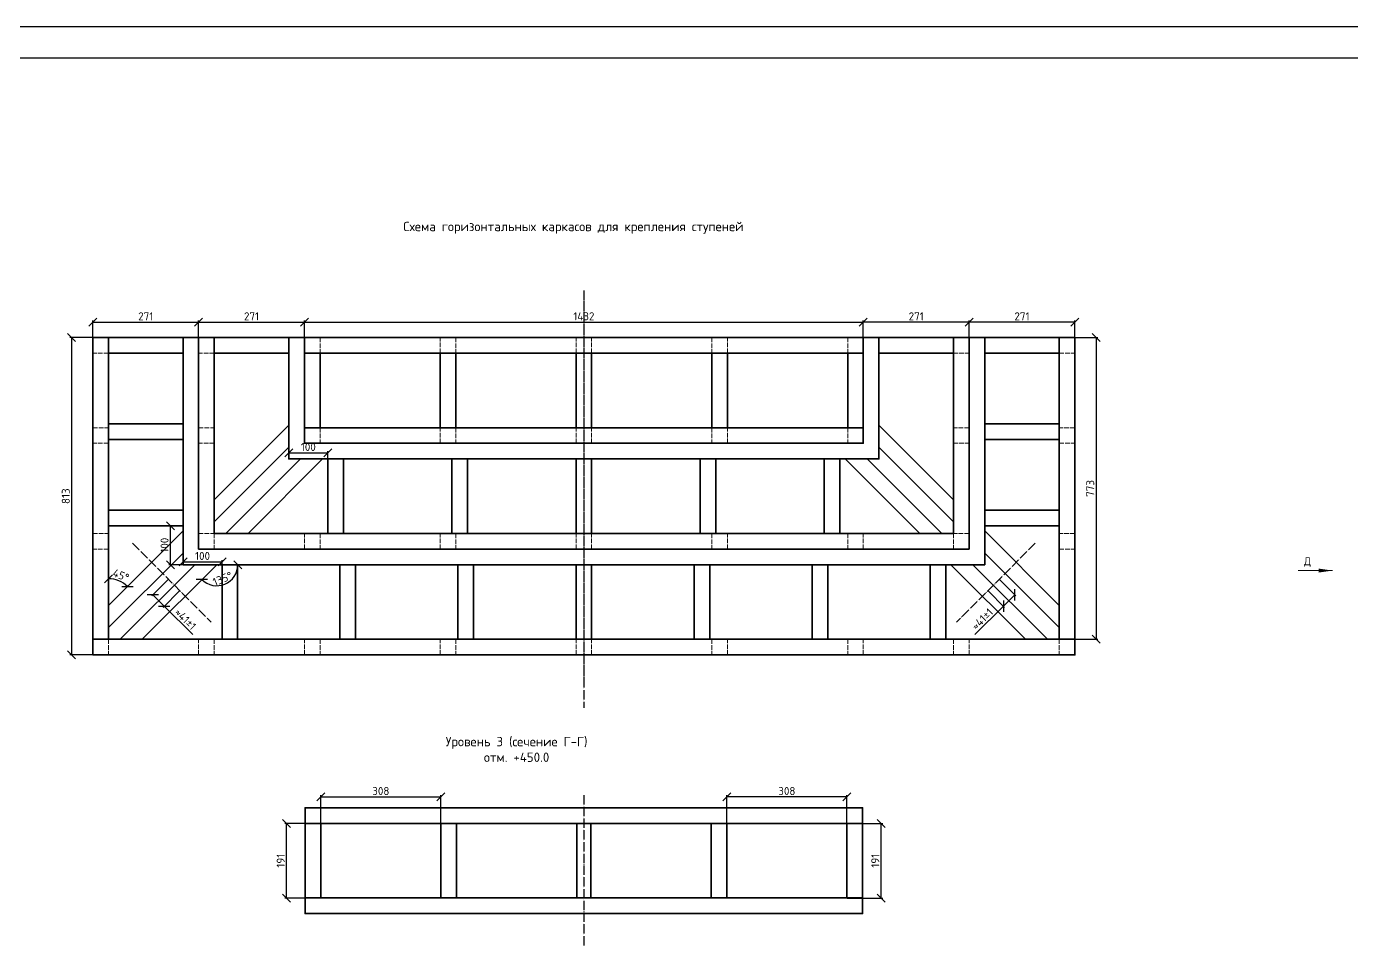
# Model space of a CAD drawing. Header units: millimetres. Extents: x 63961 to 279437, y 165795 to 374915.
# Drawn here: x 162706 to 166101, y 186260 to 188613 of the extents above; entities that cross this region are included whole.
import ezdxf

# ---------------------------------------------------------------- set-up
doc = ezdxf.new("R2010")
doc.units = ezdxf.units.MM
doc.linetypes.add('ACAD_ISO02W100', pattern=[15, 12, -3])
doc.linetypes.add('ACAD_ISO04W100', pattern=[30, 24, -3, 0, -3])
doc.layers.add('Оси', color=120, linetype='ACAD_ISO04W100')
doc.layers.add('Рамка', color=7, linetype='Continuous')
for name, color, linetype, lineweight in [('Профиль 40x40', 220, 'Continuous', 35), ('Размеры', 150, 'Continuous', 0), ('Стойки 40x40', 7, 'Continuous', 35)]:
    doc.layers.add(name, color=color, linetype=linetype, lineweight=lineweight)
doc.styles.get("Standard").update_dxf_attribs({"font": 'isocpeur.ttf'})
doc.dimstyles.new('Копия Аннотативный', dxfattribs={"dimscale": 0, "dimtxt": 20.5, "dimasz": 20.5, "dimexe": 4.25, "dimexo": 0.625, "dimgap": 4.625, "dimtad": 1, "dimtxsty": 'Standard', "dimblk": 'OBLIQUE', "dimcen": 20.5, "dimclrd": 256, "dimclrt": 256, "dimadec": 0, "dimazin": 0, "dimtfac": 1, "dimtmove": 0, "dimatfit": 3, "dimfxl": 1, "dimtfillclr": 4, "dimarcsym": 0})

# ---------------------------------------------------------------- blocks, each defined once
blk = doc.blocks.new('_Oblique')
at = {"color": 0, "linetype": 'ByBlock', "lineweight": -2}
blk.add_line((-0.5, -0.5), (0.5, 0.5), dxfattribs=at)
blk = doc.blocks.new('*D1437')
at = {"layer": 'Defpoints', "color": 0, "transparency": 16777216}
for p in [(163767.9, 186640.1), (163459.9, 186572.2), (163767.9, 186572.2)]:
    blk.add_point(p, dxfattribs=at)
at = {"layer": 'Размеры', "color": 0, "lineweight": -2, "transparency": 16777216}
for p, q in [((163459.9, 186572.8), (163459.9, 186644.3)), ((163767.9, 186572.8), (163767.9, 186644.3))]:
    blk.add_line(p, q, dxfattribs=at)
at = {"layer": 'Размеры', "lineweight": -2, "transparency": 16777216}
blk.add_line((163459.9, 186640.1), (163767.9, 186640.1), dxfattribs=at)
at = {"layer": 'Размеры', "lineweight": -2, "transparency": 16777216, "xscale": 20.5, "yscale": 20.5, "zscale": 20.5, "rotation": 180}
blk.add_blockref('_Oblique', (163459.9, 186640.1), dxfattribs=at)
at = {"layer": 'Размеры', "lineweight": -2, "transparency": 16777216, "xscale": 20.5, "yscale": 20.5, "zscale": 20.5}
blk.add_blockref('_Oblique', (163767.9, 186640.1), dxfattribs=at)
at = {"layer": 'Размеры', "transparency": 16777216, "insert": (163613.9, 186655.2), "char_height": 20.5, "attachment_point": 5}
blk.add_mtext('308', dxfattribs=at)
blk = doc.blocks.new('*D1438')
at = {"layer": 'Defpoints', "color": 0, "transparency": 16777216}
for p in [(163372.4, 186572.2), (163459.9, 186572.2), (163459.9, 186381.2)]:
    blk.add_point(p, dxfattribs=at)
at = {"layer": 'Размеры', "color": 0, "lineweight": -2, "transparency": 16777216}
for p, q in [((163459.3, 186572.2), (163368.1, 186572.2)), ((163459.3, 186381.2), (163368.1, 186381.2))]:
    blk.add_line(p, q, dxfattribs=at)
at = {"layer": 'Размеры', "lineweight": -2, "transparency": 16777216}
blk.add_line((163372.4, 186381.2), (163372.4, 186572.2), dxfattribs=at)
at = {"layer": 'Размеры', "lineweight": -2, "transparency": 16777216, "xscale": 20.5, "yscale": 20.5, "zscale": 20.5}
for p, rotation in [((163372.4, 186572.2), 90), ((163372.4, 186381.2), 270)]:
    blk.add_blockref('_Oblique', p, dxfattribs=dict(at, rotation=rotation))
at = {"layer": 'Размеры', "transparency": 16777216, "insert": (163357.3, 186476.7), "char_height": 20.5, "attachment_point": 5, "rotation": 90}
blk.add_mtext('191', dxfattribs=at)
blk = doc.blocks.new('*D1439')
at = {"layer": 'Defpoints', "color": 0, "transparency": 16777216}
for p in [(164500.2, 186640.1), (164500.2, 186572.2), (164808.2, 186572.2)]:
    blk.add_point(p, dxfattribs=at)
at = {"layer": 'Размеры', "color": 0, "lineweight": -2, "transparency": 16777216}
for p, q in [((164500.2, 186572.8), (164500.2, 186644.3)), ((164808.2, 186572.8), (164808.2, 186644.3))]:
    blk.add_line(p, q, dxfattribs=at)
at = {"layer": 'Размеры', "lineweight": -2, "transparency": 16777216}
blk.add_line((164808.2, 186640.1), (164500.2, 186640.1), dxfattribs=at)
at = {"layer": 'Размеры', "lineweight": -2, "transparency": 16777216, "xscale": 20.5, "yscale": 20.5, "zscale": 20.5, "rotation": 180}
blk.add_blockref('_Oblique', (164500.2, 186640.1), dxfattribs=at)
at = {"layer": 'Размеры', "lineweight": -2, "transparency": 16777216, "xscale": 20.5, "yscale": 20.5, "zscale": 20.5}
blk.add_blockref('_Oblique', (164808.2, 186640.1), dxfattribs=at)
at = {"layer": 'Размеры', "transparency": 16777216, "insert": (164654.2, 186655.2), "char_height": 20.5, "attachment_point": 5}
blk.add_mtext('308', dxfattribs=at)
blk = doc.blocks.new('*D1440')
at = {"layer": 'Defpoints', "color": 0, "transparency": 16777216}
for p in [(164808.2, 186572.2), (164895.8, 186572.2), (164808.2, 186381.2)]:
    blk.add_point(p, dxfattribs=at)
at = {"layer": 'Размеры', "color": 0, "lineweight": -2, "transparency": 16777216}
for p, q in [((164808.8, 186572.2), (164900, 186572.2)), ((164808.8, 186381.2), (164900, 186381.2))]:
    blk.add_line(p, q, dxfattribs=at)
at = {"layer": 'Размеры', "lineweight": -2, "transparency": 16777216}
blk.add_line((164895.8, 186381.2), (164895.8, 186572.2), dxfattribs=at)
at = {"layer": 'Размеры', "lineweight": -2, "transparency": 16777216, "xscale": 20.5, "yscale": 20.5, "zscale": 20.5}
for p, rotation in [((164895.8, 186572.2), 90), ((164895.8, 186381.2), 270)]:
    blk.add_blockref('_Oblique', p, dxfattribs=dict(at, rotation=rotation))
at = {"layer": 'Размеры', "transparency": 16777216, "insert": (164880.7, 186476.7), "char_height": 20.5, "attachment_point": 5, "rotation": 90}
blk.add_mtext('191', dxfattribs=at)
blk = doc.blocks.new('*D1501')
at = {"layer": 'Defpoints', "color": 0, "transparency": 16777216}
for p in [(163069.7, 187197.6), (163098.9, 187168.4), (163059.1, 187128.7)]:
    blk.add_point(p, dxfattribs=at)
at = {"layer": 'Размеры', "color": 0, "lineweight": -2, "transparency": 16777216}
for p, q in [((163069.3, 187197.1), (163027, 187154.8)), ((163098.4, 187168), (163056.1, 187125.6))]:
    blk.add_line(p, q, dxfattribs=at)
at = {"layer": 'Размеры', "lineweight": -2, "transparency": 16777216}
for p, q in [((163030, 187157.8), (163059.1, 187128.7)), ((163059.1, 187128.7), (163131.9, 187055.8))]:
    blk.add_line(p, q, dxfattribs=at)
at = {"layer": 'Размеры', "lineweight": -2, "transparency": 16777216, "xscale": 20.5, "yscale": 20.5, "zscale": 20.5}
for p, rotation in [((163030, 187157.8), 135), ((163059.1, 187128.7), 315)]:
    blk.add_blockref('_Oblique', p, dxfattribs=dict(at, rotation=rotation))
at = {"layer": 'Размеры', "transparency": 16777216, "insert": (163113.3, 187095.5), "char_height": 20.5, "attachment_point": 5, "rotation": 315}
blk.add_mtext('≈41%%P1', dxfattribs=at)
blk = doc.blocks.new('*D1511')
at = {"layer": 'Defpoints', "color": 0, "transparency": 16777216}
for p in [(163147.1, 187856.2), (162876.1, 187816.9), (163147.1, 187816.9)]:
    blk.add_point(p, dxfattribs=at)
at = {"layer": 'Размеры', "color": 0, "lineweight": -2, "transparency": 16777216}
for p, q in [((162876.1, 187817.5), (162876.1, 187860.5)), ((163147.1, 187817.5), (163147.1, 187860.5))]:
    blk.add_line(p, q, dxfattribs=at)
at = {"layer": 'Размеры', "lineweight": -2, "transparency": 16777216}
blk.add_line((162876.1, 187856.2), (163147.1, 187856.2), dxfattribs=at)
at = {"layer": 'Размеры', "lineweight": -2, "transparency": 16777216, "xscale": 20.5, "yscale": 20.5, "zscale": 20.5, "rotation": 180}
blk.add_blockref('_Oblique', (162876.1, 187856.2), dxfattribs=at)
at = {"layer": 'Размеры', "lineweight": -2, "transparency": 16777216, "xscale": 20.5, "yscale": 20.5, "zscale": 20.5}
blk.add_blockref('_Oblique', (163147.1, 187856.2), dxfattribs=at)
at = {"layer": 'Размеры', "transparency": 16777216, "insert": (163011.6, 187871.1), "char_height": 20.5, "attachment_point": 5}
blk.add_mtext('271', dxfattribs=at)
blk = doc.blocks.new('*D1512')
at = {"layer": 'Defpoints', "color": 0, "transparency": 16777216}
for p in [(163418.1, 187856.2), (163147.1, 187816.9), (163418.1, 187816.9)]:
    blk.add_point(p, dxfattribs=at)
at = {"layer": 'Размеры', "color": 0, "lineweight": -2, "transparency": 16777216}
for p, q in [((163147.1, 187817.5), (163147.1, 187860.5)), ((163418.1, 187817.5), (163418.1, 187860.5))]:
    blk.add_line(p, q, dxfattribs=at)
at = {"layer": 'Размеры', "lineweight": -2, "transparency": 16777216}
blk.add_line((163147.1, 187856.2), (163418.1, 187856.2), dxfattribs=at)
at = {"layer": 'Размеры', "lineweight": -2, "transparency": 16777216, "xscale": 20.5, "yscale": 20.5, "zscale": 20.5, "rotation": 180}
blk.add_blockref('_Oblique', (163147.1, 187856.2), dxfattribs=at)
at = {"layer": 'Размеры', "lineweight": -2, "transparency": 16777216, "xscale": 20.5, "yscale": 20.5, "zscale": 20.5}
blk.add_blockref('_Oblique', (163418.1, 187856.2), dxfattribs=at)
at = {"layer": 'Размеры', "transparency": 16777216, "insert": (163282.6, 187871.1), "char_height": 20.5, "attachment_point": 5}
blk.add_mtext('271', dxfattribs=at)
blk = doc.blocks.new('*D1513')
at = {"layer": 'Defpoints', "color": 0, "transparency": 16777216}
for p in [(162876.1, 187816.9), (162821.5, 187003.9), (162876.1, 187003.9)]:
    blk.add_point(p, dxfattribs=at)
at = {"layer": 'Размеры', "color": 0, "lineweight": -2, "transparency": 16777216}
for p, q in [((162875.4, 187816.9), (162817.3, 187816.9)), ((162875.4, 187003.9), (162817.3, 187003.9))]:
    blk.add_line(p, q, dxfattribs=at)
at = {"layer": 'Размеры', "lineweight": -2, "transparency": 16777216}
blk.add_line((162821.5, 187816.9), (162821.5, 187003.9), dxfattribs=at)
at = {"layer": 'Размеры', "lineweight": -2, "transparency": 16777216, "xscale": 20.5, "yscale": 20.5, "zscale": 20.5}
for p, rotation in [((162821.5, 187816.9), 90), ((162821.5, 187003.9), 270)]:
    blk.add_blockref('_Oblique', p, dxfattribs=dict(at, rotation=rotation))
at = {"layer": 'Размеры', "transparency": 16777216, "insert": (162806.7, 187410.4), "char_height": 20.5, "attachment_point": 5, "rotation": 90}
blk.add_mtext('813', dxfattribs=at)
blk = doc.blocks.new('*D1514')
at = {"layer": 'Defpoints', "color": 0, "transparency": 16777216}
for p in [(165198.4, 187197.6), (165169.3, 187168.4), (165209, 187128.7)]:
    blk.add_point(p, dxfattribs=at)
at = {"layer": 'Размеры', "color": 0, "lineweight": -2, "transparency": 16777216}
for p, q in [((165198.9, 187197.1), (165241.2, 187154.8)), ((165169.7, 187168), (165212, 187125.6))]:
    blk.add_line(p, q, dxfattribs=at)
at = {"layer": 'Размеры', "lineweight": -2, "transparency": 16777216}
for p, q in [((165238.2, 187157.8), (165209, 187128.7)), ((165209, 187128.7), (165136.2, 187055.8))]:
    blk.add_line(p, q, dxfattribs=at)
at = {"layer": 'Размеры', "lineweight": -2, "transparency": 16777216, "xscale": 20.5, "yscale": 20.5, "zscale": 20.5}
for p, rotation in [((165238.2, 187157.8), 44.99999999997139), ((165209, 187128.7), 224.9999999999714)]:
    blk.add_blockref('_Oblique', p, dxfattribs=dict(at, rotation=rotation))
at = {"layer": 'Размеры', "transparency": 16777216, "insert": (165154.8, 187095.5), "char_height": 20.5, "attachment_point": 5, "rotation": 45}
blk.add_mtext('≈41%%P1', dxfattribs=at)
blk = doc.blocks.new('*D1502')
at = {"layer": 'Defpoints', "color": 0, "transparency": 16777216}
for p in [(165121.1, 187856.2), (165121.1, 187816.9), (165392.1, 187816.9)]:
    blk.add_point(p, dxfattribs=at)
at = {"layer": 'Размеры', "color": 0, "lineweight": -2, "transparency": 16777216}
for p, q in [((165121.1, 187817.5), (165121.1, 187860.5)), ((165392.1, 187817.5), (165392.1, 187860.5))]:
    blk.add_line(p, q, dxfattribs=at)
at = {"layer": 'Размеры', "lineweight": -2, "transparency": 16777216}
blk.add_line((165392.1, 187856.2), (165121.1, 187856.2), dxfattribs=at)
at = {"layer": 'Размеры', "lineweight": -2, "transparency": 16777216, "xscale": 20.5, "yscale": 20.5, "zscale": 20.5, "rotation": 180}
blk.add_blockref('_Oblique', (165121.1, 187856.2), dxfattribs=at)
at = {"layer": 'Размеры', "lineweight": -2, "transparency": 16777216, "xscale": 20.5, "yscale": 20.5, "zscale": 20.5}
blk.add_blockref('_Oblique', (165392.1, 187856.2), dxfattribs=at)
at = {"layer": 'Размеры', "transparency": 16777216, "insert": (165256.6, 187871.1), "char_height": 20.5, "attachment_point": 5}
blk.add_mtext('271', dxfattribs=at)
blk = doc.blocks.new('*D1503')
at = {"layer": 'Defpoints', "color": 0, "transparency": 16777216}
for p in [(164850.1, 187856.2), (164850.1, 187816.9), (165121.1, 187816.9)]:
    blk.add_point(p, dxfattribs=at)
at = {"layer": 'Размеры', "color": 0, "lineweight": -2, "transparency": 16777216}
for p, q in [((164850.1, 187817.5), (164850.1, 187860.5)), ((165121.1, 187817.5), (165121.1, 187860.5))]:
    blk.add_line(p, q, dxfattribs=at)
at = {"layer": 'Размеры', "lineweight": -2, "transparency": 16777216}
blk.add_line((165121.1, 187856.2), (164850.1, 187856.2), dxfattribs=at)
at = {"layer": 'Размеры', "lineweight": -2, "transparency": 16777216, "xscale": 20.5, "yscale": 20.5, "zscale": 20.5, "rotation": 180}
blk.add_blockref('_Oblique', (164850.1, 187856.2), dxfattribs=at)
at = {"layer": 'Размеры', "lineweight": -2, "transparency": 16777216, "xscale": 20.5, "yscale": 20.5, "zscale": 20.5}
blk.add_blockref('_Oblique', (165121.1, 187856.2), dxfattribs=at)
at = {"layer": 'Размеры', "transparency": 16777216, "insert": (164985.6, 187871.1), "char_height": 20.5, "attachment_point": 5}
blk.add_mtext('271', dxfattribs=at)
blk = doc.blocks.new('*D1504')
at = {"layer": 'Defpoints', "color": 0, "transparency": 16777216}
for p in [(165392.1, 187816.9), (164134.1, 187043.9), (165446.6, 187043.9)]:
    blk.add_point(p, dxfattribs=at)
at = {"layer": 'Размеры', "color": 0, "lineweight": -2, "transparency": 16777216}
for p, q in [((165392.7, 187816.9), (165450.9, 187816.9)), ((164134.7, 187043.9), (165450.9, 187043.9))]:
    blk.add_line(p, q, dxfattribs=at)
at = {"layer": 'Размеры', "lineweight": -2, "transparency": 16777216}
blk.add_line((165446.6, 187816.9), (165446.6, 187043.9), dxfattribs=at)
at = {"layer": 'Размеры', "lineweight": -2, "transparency": 16777216, "xscale": 20.5, "yscale": 20.5, "zscale": 20.5}
for p, rotation in [((165446.6, 187816.9), 90), ((165446.6, 187043.9), 270)]:
    blk.add_blockref('_Oblique', p, dxfattribs=dict(at, rotation=rotation))
at = {"layer": 'Размеры', "transparency": 16777216, "insert": (165431.5, 187430.4), "char_height": 20.5, "attachment_point": 5, "rotation": 90}
blk.add_mtext('773', dxfattribs=at)
blk = doc.blocks.new('*D1505')
at = {"layer": 'Defpoints', "color": 0, "transparency": 16777216}
for p in [(164850.1, 187856.2), (163418.1, 187816.9), (164850.1, 187816.9)]:
    blk.add_point(p, dxfattribs=at)
at = {"layer": 'Размеры', "color": 0, "lineweight": -2, "transparency": 16777216}
for p, q in [((163418.1, 187817.5), (163418.1, 187860.5)), ((164850.1, 187817.5), (164850.1, 187860.5))]:
    blk.add_line(p, q, dxfattribs=at)
at = {"layer": 'Размеры', "lineweight": -2, "transparency": 16777216}
blk.add_line((163418.1, 187856.2), (164850.1, 187856.2), dxfattribs=at)
at = {"layer": 'Размеры', "lineweight": -2, "transparency": 16777216, "xscale": 20.5, "yscale": 20.5, "zscale": 20.5, "rotation": 180}
blk.add_blockref('_Oblique', (163418.1, 187856.2), dxfattribs=at)
at = {"layer": 'Размеры', "lineweight": -2, "transparency": 16777216, "xscale": 20.5, "yscale": 20.5, "zscale": 20.5}
blk.add_blockref('_Oblique', (164850.1, 187856.2), dxfattribs=at)
at = {"layer": 'Размеры', "transparency": 16777216, "insert": (164134.1, 187871.3), "char_height": 20.5, "attachment_point": 5}
blk.add_mtext('1432', dxfattribs=at)
blk = doc.blocks.new('*D1506')
at = {"layer": 'Defpoints', "color": 0, "transparency": 16777216}
for p in [(163107.1, 187234.9), (163207.1, 187242.3), (163207.1, 187234.9)]:
    blk.add_point(p, dxfattribs=at)
at = {"layer": 'Размеры', "color": 0, "lineweight": -2, "transparency": 16777216}
for p, q in [((163107.1, 187235.5), (163107.1, 187246.5)), ((163207.1, 187235.5), (163207.1, 187246.5))]:
    blk.add_line(p, q, dxfattribs=at)
at = {"layer": 'Размеры', "lineweight": -2, "transparency": 16777216}
blk.add_line((163107.1, 187242.3), (163207.1, 187242.3), dxfattribs=at)
at = {"layer": 'Размеры', "lineweight": -2, "transparency": 16777216, "xscale": 20.5, "yscale": 20.5, "zscale": 20.5, "rotation": 180}
blk.add_blockref('_Oblique', (163107.1, 187242.3), dxfattribs=at)
at = {"layer": 'Размеры', "lineweight": -2, "transparency": 16777216, "xscale": 20.5, "yscale": 20.5, "zscale": 20.5}
blk.add_blockref('_Oblique', (163207.1, 187242.3), dxfattribs=at)
at = {"layer": 'Размеры', "transparency": 16777216, "insert": (163157.1, 187257.4), "char_height": 20.5, "attachment_point": 5}
blk.add_mtext('100', dxfattribs=at)
blk = doc.blocks.new('*D1507')
at = {"layer": 'Defpoints', "color": 0, "transparency": 16777216}
for p in [(163074.7, 187334.9), (163107.1, 187334.9), (163107.1, 187234.9)]:
    blk.add_point(p, dxfattribs=at)
at = {"layer": 'Размеры', "color": 0, "lineweight": -2, "transparency": 16777216}
for p, q in [((163106.4, 187334.9), (163070.5, 187334.9)), ((163106.4, 187234.9), (163070.5, 187234.9))]:
    blk.add_line(p, q, dxfattribs=at)
at = {"layer": 'Размеры', "lineweight": -2, "transparency": 16777216}
blk.add_line((163074.7, 187234.9), (163074.7, 187334.9), dxfattribs=at)
at = {"layer": 'Размеры', "lineweight": -2, "transparency": 16777216, "xscale": 20.5, "yscale": 20.5, "zscale": 20.5}
for p, rotation in [((163074.7, 187334.9), 90), ((163074.7, 187234.9), 270)]:
    blk.add_blockref('_Oblique', p, dxfattribs=dict(at, rotation=rotation))
at = {"layer": 'Размеры', "transparency": 16777216, "insert": (163059.7, 187284.9), "char_height": 20.5, "attachment_point": 5, "rotation": 90}
blk.add_mtext('100', dxfattribs=at)
blk = doc.blocks.new('*D1508')
at = {"layer": 'Defpoints', "color": 0, "transparency": 16777216}
for p in [(163378.1, 187505.9), (163478.1, 187521.4), (163478.1, 187505.9)]:
    blk.add_point(p, dxfattribs=at)
at = {"layer": 'Размеры', "color": 0, "lineweight": -2, "transparency": 16777216}
for p, q in [((163378.1, 187506.5), (163378.1, 187525.7)), ((163478.1, 187506.5), (163478.1, 187525.7))]:
    blk.add_line(p, q, dxfattribs=at)
at = {"layer": 'Размеры', "lineweight": -2, "transparency": 16777216}
blk.add_line((163378.1, 187521.4), (163478.1, 187521.4), dxfattribs=at)
at = {"layer": 'Размеры', "lineweight": -2, "transparency": 16777216, "xscale": 20.5, "yscale": 20.5, "zscale": 20.5, "rotation": 180}
blk.add_blockref('_Oblique', (163378.1, 187521.4), dxfattribs=at)
at = {"layer": 'Размеры', "lineweight": -2, "transparency": 16777216, "xscale": 20.5, "yscale": 20.5, "zscale": 20.5}
blk.add_blockref('_Oblique', (163478.1, 187521.4), dxfattribs=at)
at = {"layer": 'Размеры', "transparency": 16777216, "insert": (163428.1, 187536.5), "char_height": 20.5, "attachment_point": 5}
blk.add_mtext('100', dxfattribs=at)
blk = doc.blocks.new('*D1509')
at = {"layer": 'Defpoints', "color": 0, "transparency": 16777216}
for p in [(162916.1, 187816.9), (163107.1, 187321.5), (162950.4, 187189.9), (162916.1, 187130.5), (162916.1, 187043.9)]:
    blk.add_point(p, dxfattribs=at)
at = {"layer": 'Размеры', "lineweight": -2, "transparency": 16777216}
blk.add_arc((162916.1, 187130.5), 68.6, 45, 90, dxfattribs=at)
at = {"layer": 'Размеры', "lineweight": -2, "transparency": 16777216, "xscale": 20.5, "yscale": 20.5, "zscale": 20.5}
for p, rotation in [((162916.1, 187199.1), 180), ((162964.6, 187179), 314.9999999999996)]:
    blk.add_blockref('_Oblique', p, dxfattribs=dict(at, rotation=rotation))
at = {"layer": 'Размеры', "transparency": 16777216, "insert": (162948.1, 187207.8), "char_height": 20.5, "attachment_point": 5, "rotation": 337.5}
blk.add_mtext('45°', dxfattribs=at)
blk = doc.blocks.new('*D1510')
at = {"layer": 'Defpoints', "color": 0, "transparency": 16777216}
for p in [(163107.1, 187234.9), (163193.6, 187234.9), (164134.1, 187234.9), (163193.6, 187181), (163002.6, 187043.9)]:
    blk.add_point(p, dxfattribs=at)
at = {"layer": 'Размеры', "lineweight": -2, "transparency": 16777216}
blk.add_arc((163193.6, 187234.9), 53.9, 225, 0, dxfattribs=at)
at = {"layer": 'Размеры', "lineweight": -2, "transparency": 16777216, "xscale": 20.5, "yscale": 20.5, "zscale": 20.5}
for p, rotation in [((163247.6, 187234.9), 90.00000000000064), ((163155.5, 187196.8), 135.0000000000124)]:
    blk.add_blockref('_Oblique', p, dxfattribs=dict(at, rotation=rotation))
at = {"layer": 'Размеры', "transparency": 16777216, "insert": (163208.5, 187199), "char_height": 20.5, "attachment_point": 5, "rotation": 22.5}
blk.add_mtext('135°', dxfattribs=at)

msp = doc.modelspace()

# ---------------------------------------------------------------- linework, layer by layer
at = {"layer": 'Оси'}
for p, q in [((164134.074, 187937.377), (164134.074, 186868.427)), ((164134.074, 187911.544), (164134.074, 186919.439)), ((162977.538, 187289.734), (163179.294, 187087.977)), ((165290.611, 187289.734), (165088.854, 187087.977)), ((164134.074, 186645.043), (164134.074, 186259.569))]:
    msp.add_line(p, q, dxfattribs=at)
at = {"layer": 'Профиль 40x40'}
for p, q in [((163147.074, 187816.905), (163107.074, 187816.905)), ((163107.074, 187816.905), (163107.074, 187234.905)), ((165121.074, 187816.905), (165161.074, 187816.905)), ((165161.074, 187816.905), (165161.074, 187234.905)), ((163187.074, 187401.474), (163378.074, 187592.474)), ((165081.074, 187401.474), (164890.074, 187592.474)), ((163187.074, 187344.905), (163378.074, 187535.905)), ((165081.074, 187344.905), (164890.074, 187535.905)), ((163217.074, 187314.905), (163408.074, 187505.905)), ((163273.643, 187314.905), (163464.643, 187505.905)), ((164994.506, 187314.905), (164803.506, 187505.905)), ((165051.074, 187314.905), (164860.074, 187505.905)), ((162916.074, 187130.474), (163107.074, 187321.474)), ((165352.074, 187130.474), (165161.074, 187321.474)), ((162916.074, 187073.905), (163107.074, 187264.905)), ((165352.074, 187073.905), (165161.074, 187264.905)), ((162946.074, 187043.905), (163137.074, 187234.905)), ((163002.643, 187043.905), (163193.643, 187234.905)), ((163107.074, 187234.905), (164134.074, 187234.905)), ((165161.074, 187234.905), (164134.074, 187234.905)), ((165265.506, 187043.905), (165074.506, 187234.905)), ((165322.074, 187043.905), (165131.074, 187234.905))]:
    msp.add_line(p, q, dxfattribs=at)
for points in [[(162876.074, 187816.905), (162916.074, 187816.905), (162916.074, 187043.905), (162876.074, 187043.905)], [(163187.074, 187816.905), (163378.074, 187816.905), (163378.074, 187776.905), (163187.074, 187776.905)], [(165081.074, 187816.905), (164890.074, 187816.905), (164890.074, 187776.905), (165081.074, 187776.905)], [(165392.074, 187816.905), (165352.074, 187816.905), (165352.074, 187043.905), (165392.074, 187043.905)], [(163418.074, 187776.905), (163458.074, 187776.905), (163458.074, 187585.905), (163418.074, 187585.905)], [(163766.074, 187776.905), (163806.074, 187776.905), (163806.074, 187585.905), (163766.074, 187585.905)], [(164502.074, 187776.905), (164462.074, 187776.905), (164462.074, 187585.905), (164502.074, 187585.905)], [(164850.074, 187776.905), (164810.074, 187776.905), (164810.074, 187585.905), (164850.074, 187585.905)], [(162916.074, 187595.905), (163107.074, 187595.905), (163107.074, 187555.905), (162916.074, 187555.905)], [(165352.074, 187595.905), (165161.074, 187595.905), (165161.074, 187555.905), (165352.074, 187555.905)], [(163478.074, 187505.905), (163518.074, 187505.905), (163518.074, 187314.905), (163478.074, 187314.905)], [(163796.074, 187505.905), (163836.074, 187505.905), (163836.074, 187314.905), (163796.074, 187314.905)], [(164472.074, 187505.905), (164432.074, 187505.905), (164432.074, 187314.905), (164472.074, 187314.905)], [(164790.074, 187505.905), (164750.074, 187505.905), (164750.074, 187314.905), (164790.074, 187314.905)], [(162916.074, 187374.905), (163107.074, 187374.905), (163107.074, 187334.905), (162916.074, 187334.905)], [(165352.074, 187374.905), (165161.074, 187374.905), (165161.074, 187334.905), (165352.074, 187334.905)], [(163207.074, 187234.905), (163247.074, 187234.905), (163247.074, 187043.905), (163207.074, 187043.905)], [(163509.074, 187234.905), (163549.074, 187234.905), (163549.074, 187043.905), (163509.074, 187043.905)], [(163811.074, 187234.905), (163851.074, 187234.905), (163851.074, 187043.905), (163811.074, 187043.905)], [(164457.074, 187234.905), (164417.074, 187234.905), (164417.074, 187043.905), (164457.074, 187043.905)], [(164759.074, 187234.905), (164719.074, 187234.905), (164719.074, 187043.905), (164759.074, 187043.905)], [(165061.074, 187234.905), (165021.074, 187234.905), (165021.074, 187043.905), (165061.074, 187043.905)], [(163419.936, 186572.222), (163459.936, 186572.222), (163459.936, 186381.222), (163419.936, 186381.222)], [(163767.936, 186572.222), (163807.936, 186572.222), (163807.936, 186381.222), (163767.936, 186381.222)], [(164500.213, 186572.222), (164460.213, 186572.222), (164460.213, 186381.222), (164500.213, 186381.222)], [(164848.213, 186572.222), (164808.213, 186572.222), (164808.213, 186381.222), (164848.213, 186381.222)]]:
    msp.add_lwpolyline(points, close=True, dxfattribs=at)
for points in [[(163107.074, 187776.905), (162916.074, 187776.905), (162916.074, 187816.905), (163147.074, 187816.905), (163147.074, 187776.905)], [(163187.074, 187274.905), (163147.074, 187274.905), (163147.074, 187816.905), (163187.074, 187816.905), (163187.074, 187314.905)], [(163418.074, 187505.905), (163378.074, 187505.905), (163378.074, 187816.905), (163418.074, 187816.905), (163418.074, 187545.905)], [(164134.074, 187776.905), (163418.074, 187776.905), (163418.074, 187816.905), (164134.074, 187816.905)], [(164134.074, 187776.905), (164850.074, 187776.905), (164850.074, 187816.905), (164134.074, 187816.905)], [(164850.074, 187505.905), (164890.074, 187505.905), (164890.074, 187816.905), (164850.074, 187816.905), (164850.074, 187545.905)], [(165081.074, 187274.905), (165121.074, 187274.905), (165121.074, 187816.905), (165081.074, 187816.905), (165081.074, 187314.905)], [(165161.074, 187776.905), (165352.074, 187776.905), (165352.074, 187816.905), (165121.074, 187816.905), (165121.074, 187776.905)], [(164134.074, 187585.905), (164114.074, 187585.905), (164114.074, 187776.905), (164134.074, 187776.905)], [(164134.074, 187585.905), (164154.074, 187585.905), (164154.074, 187776.905), (164134.074, 187776.905)], [(164134.074, 187545.905), (163418.074, 187545.905), (163418.074, 187585.905), (164134.074, 187585.905)], [(164134.074, 187545.905), (164850.074, 187545.905), (164850.074, 187585.905), (164134.074, 187585.905)], [(164134.074, 187505.905), (163378.074, 187505.905), (163378.074, 187545.905)], [(163418.074, 187545.905), (164134.074, 187545.905)], [(164850.074, 187545.905), (164134.074, 187545.905)], [(164134.074, 187505.905), (164890.074, 187505.905), (164890.074, 187545.905)], [(164134.074, 187314.905), (164114.074, 187314.905), (164114.074, 187505.905), (164134.074, 187505.905)], [(164134.074, 187314.905), (164154.074, 187314.905), (164154.074, 187505.905), (164134.074, 187505.905)], [(163147.074, 187414.905), (163147.074, 187374.905)], [(165121.074, 187414.905), (165121.074, 187374.905)], [(164134.074, 187274.905), (163147.074, 187274.905), (163147.074, 187314.905)], [(163187.074, 187314.905), (164134.074, 187314.905)], [(165081.074, 187314.905), (164134.074, 187314.905)], [(164134.074, 187274.905), (165121.074, 187274.905), (165121.074, 187314.905)], [(164114.074, 187274.905), (164134.074, 187274.905)], [(164154.074, 187274.905), (164134.074, 187274.905)], [(164134.074, 187043.905), (164114.074, 187043.905), (164114.074, 187234.905)], [(164134.074, 187043.905), (164154.074, 187043.905), (164154.074, 187234.905)], [(164154.074, 187003.905), (162876.074, 187003.905), (162876.074, 187043.905), (164134.074, 187043.905)], [(164114.074, 187003.905), (165392.074, 187003.905), (165392.074, 187043.905), (164134.074, 187043.905)], [(164134.074, 186572.222), (163419.936, 186572.222), (163419.936, 186612.222), (164134.074, 186612.222)], [(164134.074, 186572.222), (164848.213, 186572.222), (164848.213, 186612.222), (164134.074, 186612.222)], [(164134.074, 186381.222), (164115.936, 186381.222), (164115.936, 186572.222), (164134.074, 186572.222)], [(164134.074, 186381.222), (164152.213, 186381.222), (164152.213, 186572.222), (164134.074, 186572.222)], [(164134.074, 186341.222), (163419.936, 186341.222), (163419.936, 186381.222), (164134.074, 186381.222)], [(164134.074, 186341.222), (164848.213, 186341.222), (164848.213, 186381.222), (164134.074, 186381.222)]]:
    msp.add_lwpolyline(points, dxfattribs=at)
at = {"layer": 'Размеры'}
for p, q in [((164890.074, 187505.905), (164890.074, 187605.905)), ((163147.074, 187274.905), (163147.074, 187374.905)), ((165121.074, 187274.905), (165121.074, 187374.905)), ((163147.074, 187274.905), (163247.074, 187274.905)), ((165121.074, 187274.905), (165021.074, 187274.905))]:
    msp.add_line(p, q, dxfattribs=at)
at = {"layer": 'Размеры', "color": 2}
msp.add_line((166052.521, 187219.918), (165964.057, 187219.918), dxfattribs=at)
msp.add_lwpolyline([(166052.521, 187219.918, 0, 10, 0), (166016.91, 187219.918, 10, 10, 0)], format="xyseb", dxfattribs=at)
at = {"layer": 'Размеры', "color": 2, "const_width": 5}
msp.add_lwpolyline([(166052.521, 187219.918), (166052.521, 187219.918)], dxfattribs=at)
at = {"layer": 'Рамка'}
for p, q in [((156060.856, 188613.48), (169516.856, 188613.48)), ((156380.856, 188533.48), (169436.856, 188533.48))]:
    msp.add_line(p, q, dxfattribs=at)
at = {"layer": 'Стойки 40x40', "linetype": 'ACAD_ISO02W100', "lineweight": 0}
for points in [[(162876.074, 187816.905), (162916.074, 187816.905), (162916.074, 187776.905), (162876.074, 187776.905)], [(163147.074, 187816.905), (163187.074, 187816.905), (163187.074, 187776.905), (163147.074, 187776.905)], [(163418.074, 187816.905), (163458.074, 187816.905), (163458.074, 187776.905), (163418.074, 187776.905)], [(163766.074, 187816.905), (163806.074, 187816.905), (163806.074, 187776.905), (163766.074, 187776.905)], [(164502.074, 187816.905), (164462.074, 187816.905), (164462.074, 187776.905), (164502.074, 187776.905)], [(164850.074, 187816.905), (164810.074, 187816.905), (164810.074, 187776.905), (164850.074, 187776.905)], [(165121.074, 187816.905), (165081.074, 187816.905), (165081.074, 187776.905), (165121.074, 187776.905)], [(165392.074, 187816.905), (165352.074, 187816.905), (165352.074, 187776.905), (165392.074, 187776.905)], [(162876.074, 187585.905), (162916.074, 187585.905), (162916.074, 187545.905), (162876.074, 187545.905)], [(163147.074, 187585.905), (163187.074, 187585.905), (163187.074, 187545.905), (163147.074, 187545.905)], [(163418.074, 187585.905), (163458.074, 187585.905), (163458.074, 187545.905), (163418.074, 187545.905)], [(163766.074, 187585.905), (163806.074, 187585.905), (163806.074, 187545.905), (163766.074, 187545.905)], [(164502.074, 187585.905), (164462.074, 187585.905), (164462.074, 187545.905), (164502.074, 187545.905)], [(164850.074, 187585.905), (164810.074, 187585.905), (164810.074, 187545.905), (164850.074, 187545.905)], [(165121.074, 187585.905), (165081.074, 187585.905), (165081.074, 187545.905), (165121.074, 187545.905)], [(165392.074, 187585.905), (165352.074, 187585.905), (165352.074, 187545.905), (165392.074, 187545.905)], [(162876.074, 187314.905), (162916.074, 187314.905), (162916.074, 187274.905), (162876.074, 187274.905)], [(163147.074, 187314.905), (163187.074, 187314.905), (163187.074, 187274.905), (163147.074, 187274.905)], [(163418.074, 187314.905), (163458.074, 187314.905), (163458.074, 187274.905), (163418.074, 187274.905)], [(163766.074, 187314.905), (163806.074, 187314.905), (163806.074, 187274.905), (163766.074, 187274.905)], [(164502.074, 187314.905), (164462.074, 187314.905), (164462.074, 187274.905), (164502.074, 187274.905)], [(164850.074, 187314.905), (164810.074, 187314.905), (164810.074, 187274.905), (164850.074, 187274.905)], [(165121.074, 187314.905), (165081.074, 187314.905), (165081.074, 187274.905), (165121.074, 187274.905)], [(165392.074, 187314.905), (165352.074, 187314.905), (165352.074, 187274.905), (165392.074, 187274.905)], [(162876.074, 187043.905), (162916.074, 187043.905), (162916.074, 187003.905), (162876.074, 187003.905)], [(163147.074, 187043.905), (163187.074, 187043.905), (163187.074, 187003.905), (163147.074, 187003.905)], [(163418.074, 187043.905), (163458.074, 187043.905), (163458.074, 187003.905), (163418.074, 187003.905)], [(163766.074, 187043.905), (163806.074, 187043.905), (163806.074, 187003.905), (163766.074, 187003.905)], [(164502.074, 187043.905), (164462.074, 187043.905), (164462.074, 187003.905), (164502.074, 187003.905)], [(164850.074, 187043.905), (164810.074, 187043.905), (164810.074, 187003.905), (164850.074, 187003.905)], [(165121.074, 187043.905), (165081.074, 187043.905), (165081.074, 187003.905), (165121.074, 187003.905)], [(165392.074, 187043.905), (165352.074, 187043.905), (165352.074, 187003.905), (165392.074, 187003.905)]]:
    msp.add_lwpolyline(points, close=True, dxfattribs=at)
for points in [[(164134.074, 187776.905), (164114.074, 187776.905), (164114.074, 187816.905), (164134.074, 187816.905)], [(164134.074, 187776.905), (164154.074, 187776.905), (164154.074, 187816.905), (164134.074, 187816.905)], [(164134.074, 187545.905), (164114.074, 187545.905), (164114.074, 187585.905), (164134.074, 187585.905)], [(164134.074, 187545.905), (164154.074, 187545.905), (164154.074, 187585.905), (164134.074, 187585.905)], [(164134.074, 187274.905), (164114.074, 187274.905), (164114.074, 187314.905), (164134.074, 187314.905)], [(164134.074, 187274.905), (164154.074, 187274.905), (164154.074, 187314.905), (164134.074, 187314.905)], [(164134.074, 187003.905), (164114.074, 187003.905), (164114.074, 187043.905), (164134.074, 187043.905)], [(164134.074, 187003.905), (164154.074, 187003.905), (164154.074, 187043.905), (164134.074, 187043.905)]]:
    msp.add_lwpolyline(points, dxfattribs=at)

# ---------------------------------------------------------------- texts
at = {"layer": 'Размеры', "color": 7, "ltscale": 1.5, "char_height": 24, "attachment_point": 3}
for s, insert in [('\\A1;Схема горизонтальных каркасов для крепления ступеней ', (164543.182, 188113.226)), ('\\A1;\\pxqc;Уровень 3 (сечение Г-Г)\\Pотм. +450.0', (164143.33, 186793.802))]:
    msp.add_mtext(s, dxfattribs=dict(at, insert=insert))
at = {"layer": 'Размеры', "color": 2, "insert": (165997.062, 187253.695), "char_height": 20, "attachment_point": 3}
msp.add_mtext('Д', dxfattribs=at)

# ---------------------------------------------------------------- dimensions: what is measured, and where the dimension line sits
at = {"layer": 'Размеры'}
for base, p1, p2, picture, middle in [((163147.074, 187856.206), (162876.074, 187816.905), (163147.074, 187816.905), '*D1511', (163011.574, 187871.123)), ((163418.074, 187856.206), (163147.074, 187816.905), (163418.074, 187816.905), '*D1512', (163282.574, 187871.123)), ((164850.074, 187856.206), (163418.074, 187816.905), (164850.074, 187816.905), '*D1505', (164134.074, 187871.305)), ((163478.074, 187521.433), (163378.074, 187505.905), (163478.074, 187505.905), '*D1508', (163428.074, 187536.525)), ((163207.074, 187242.273), (163107.074, 187234.905), (163207.074, 187234.905), '*D1506', (163157.074, 187257.365)), ((163767.936, 186640.084), (163459.936, 186572.222), (163767.936, 186572.222), '*D1437', (163613.936, 186655.183))]:
    dim = msp.add_linear_dim(base=base, p1=p1, p2=p2, dimstyle='Копия Аннотативный', dxfattribs=at)
    dim.commit()
    dim.dimension.update_dxf_attribs({"geometry": picture, "text_midpoint": middle})
for base, p1, p2, angle, picture, middle in [((164850.074, 187856.206), (165121.074, 187816.905), (164850.074, 187816.905), 180, '*D1503', (164985.574, 187871.123)), ((165121.074, 187856.206), (165392.074, 187816.905), (165121.074, 187816.905), 180, '*D1502', (165256.574, 187871.123)), ((162821.528, 187003.905), (162876.074, 187816.905), (162876.074, 187003.905), 90, '*D1513', (162806.653, 187410.405)), ((165446.62, 187043.905), (165392.074, 187816.905), (164134.074, 187043.905), 90, '*D1504', (165431.522, 187430.405)), ((163074.749, 187334.905), (163107.074, 187234.905), (163107.074, 187334.905), 90, '*D1507', (163059.657, 187284.905)), ((164500.213, 186640.084), (164808.213, 186572.222), (164500.213, 186572.222), 180, '*D1439', (164654.213, 186655.183)), ((163372.365, 186572.222), (163459.936, 186381.222), (163459.936, 186572.222), 90, '*D1438', (163357.273, 186476.722)), ((164895.784, 186572.222), (164808.213, 186381.222), (164808.213, 186572.222), 90, '*D1440', (164880.692, 186476.722))]:
    dim = msp.add_linear_dim(base=base, p1=p1, p2=p2, angle=angle, dimstyle='Копия Аннотативный', dxfattribs=at)
    dim.commit()
    dim.dimension.update_dxf_attribs({"geometry": picture, "text_midpoint": middle})
for base, line1, line2, picture, middle in [((162950.397, 187189.922), ((162916.074, 187130.474), (163107.074, 187321.474)), ((162916.074, 187816.905), (162916.074, 187043.905)), '*D1509', (162948.103, 187207.797)), ((163193.643, 187180.989), ((163107.074, 187234.905), (164134.074, 187234.905)), ((163002.643, 187043.905), (163193.643, 187234.905)), '*D1510', (163208.498, 187199.043))]:
    dim = msp.add_angular_dim_2l(base=base, line1=line1, line2=line2, dimstyle='Копия Аннотативный', override={"dimscale": 0}, dxfattribs=at)
    dim.commit()
    dim.dimension.update_dxf_attribs({"geometry": picture, "text_midpoint": middle})
for p1, p2, distance, picture, middle in [((163069.72, 187197.551), (163098.863, 187168.409), -56.225, '*D1501', (163113.316, 187095.537)), ((165198.428, 187197.551), (165169.286, 187168.409), 56.225, '*D1514', (165154.833, 187095.537))]:
    dim = msp.add_aligned_dim(p1=p1, p2=p2, distance=distance, text='≈41%%P1', dimstyle='Копия Аннотативный', dxfattribs=at)
    dim.commit()
    dim.dimension.update_dxf_attribs({"geometry": picture, "text_midpoint": middle})

doc.saveas('drawing.dxf')
